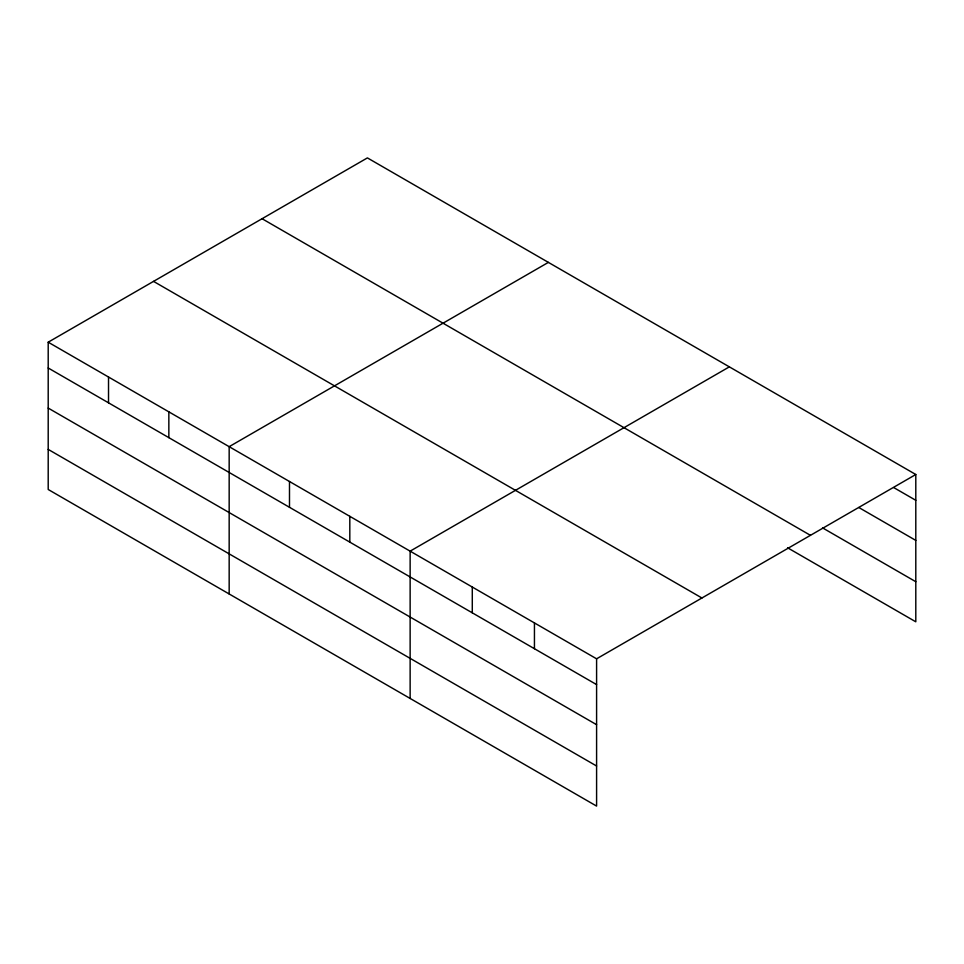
<?xml version="1.0" encoding="UTF-8"?>
<svg xmlns="http://www.w3.org/2000/svg" width="964" height="964" viewBox="0 0 964 964"><rect width="100%" height="100%" fill="white"/><g stroke="black" fill="none" stroke-linecap="round" stroke-linejoin="round"><path stroke-width="1.45" d="M48.2 342.196L596.596 658.81L596.596 806.097L48.2 489.495L48.2 342.196L367.404 157.903L915.8 474.505L915.8 621.804L787.612 547.805M548.383 262.377L229.167 446.669L229.167 593.969M729.35 366.862L410.134 551.155L410.134 698.454M596.596 658.81L915.8 474.505M893.785 487.603L915.8 500.304M858.828 507.51L915.8 540.406M822.569 527.886L915.8 581.714M262.075 218.72L810.459 535.333M153.541 281.38L701.925 597.993M48.2 367.995L596.596 684.597M48.2 408.085L596.596 724.699M48.2 449.393L596.596 766.006M534.442 622.925L534.442 648.724M472.288 587.04L472.288 612.839M349.812 516.33L349.812 542.13M289.489 481.506L289.489 507.305M168.845 411.845L168.845 437.644M108.522 377.02L108.522 402.819"/></g></svg>
